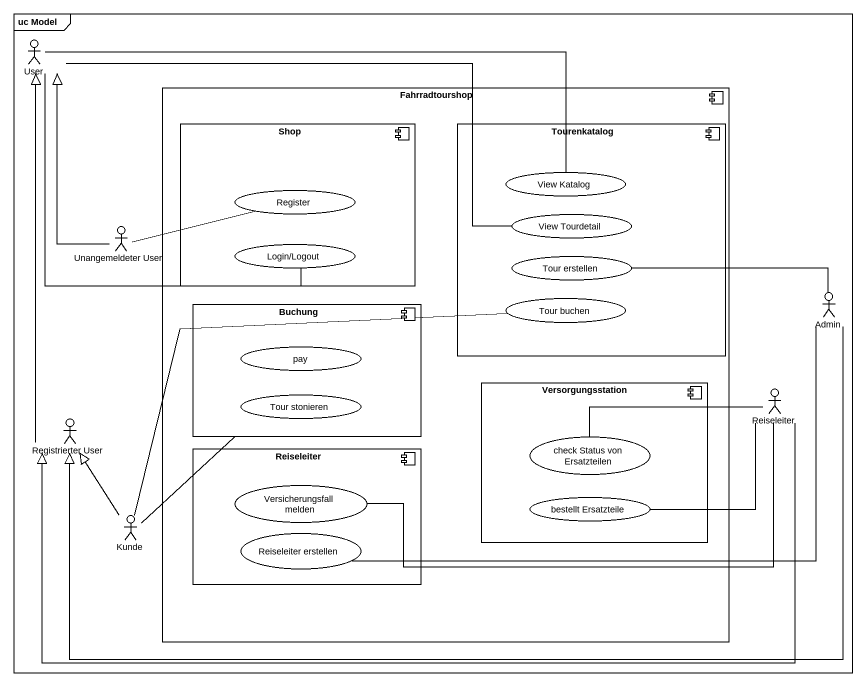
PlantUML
@startuml
mainframe uc Model
actor User
component Fahrradtourshop {
  component Shop {
    usecase Register
    usecase "Login/Logout" as Login_Logout
  }
  component Tourenkatalog {
    usecase "View Katalog" as View_Katalog
    usecase "View Tourdetail" as View_Tourdetail
    usecase "Tour erstellen" as Tour_erstellen
    usecase "Tour buchen" as Tour_buchen
  }
  component Buchung {
    usecase pay
    usecase "Tour stonieren" as Tour_stonieren
  }
  component Versorgungsstation {
    usecase "check Status von Ersatzteilen" as check_Status_von
    usecase "bestellt Ersatzteile" as bestellt_Ersatzteile
  }
  component "Reiseleiter" as Reiseleiter_2 {
    usecase "Versicherungsfall melden" as Versicherungsfall_melden
    usecase "Reiseleiter erstellen" as Reiseleiter_erstellen
  }
}
actor "Unangemeldeter User" as Unangemeldeter_User
actor Admin
actor Reiseleiter
actor "Registrierter User" as Registrierter_User
actor Kunde
User -right- View_Katalog
View_Tourdetail -left- User
Unangemeldeter_User -up-|> User
Unangemeldeter_User -right- Register
Login_Logout -up- User
Admin -left- Tour_erstellen
Admin -left-|> Registrierter_User
Reiseleiter -left-|> Registrierter_User
Registrierter_User -up-|> User
check_Status_von -right- Reiseleiter
Versicherungsfall_melden -right- Reiseleiter
Kunde -up- Buchung
Kunde -right- Tour_buchen
Kunde -up-|> Registrierter_User
bestellt_Ersatzteile -right- Reiseleiter
Reiseleiter_erstellen -right- Admin
@enduml
